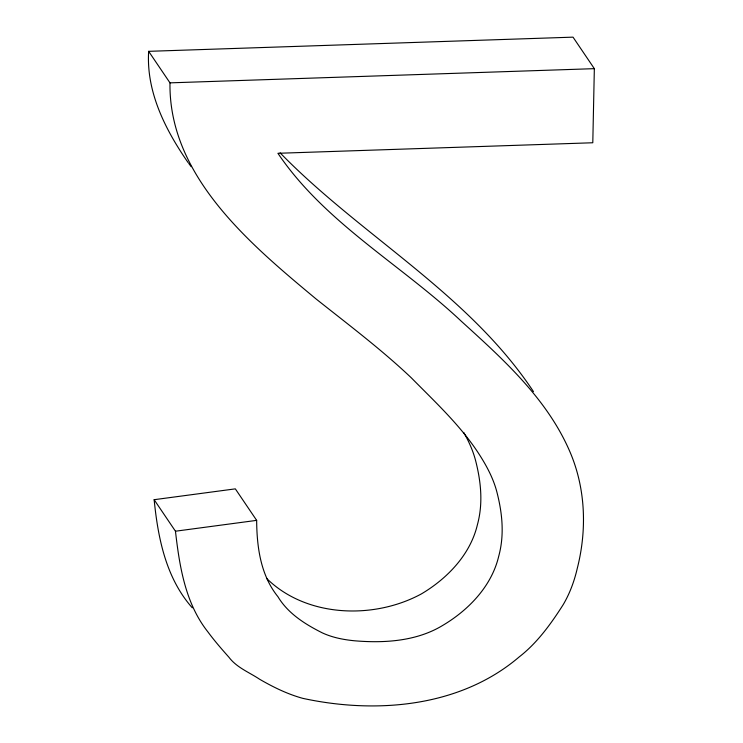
<?xml version="1.0" encoding="UTF-8"?>
<svg xmlns="http://www.w3.org/2000/svg" width="743" height="743" viewBox="0 0 743 743"><rect width="100%" height="100%" fill="white"/><g stroke="black" fill="none" stroke-linecap="round" stroke-linejoin="round"><path stroke-width="1.11" d="M148.656 51.332L169.98 82.854C168.624 176.249 250.41 244.308 315.933 298.844C348.207 324.505 381.252 349.34 411.223 377.732C436.317 403.198 463.158 427.875 481.882 458.607C488.29 469.074 493.844 480.21 496.918 492.145C502.361 513.32 504.543 535.044 498.683 556.386C491.606 586.264 468.517 610.096 442.791 625.374C416.628 641.311 384.289 643.317 354.532 640.782C343.535 639.704 332.493 637.578 322.406 632.915C305.187 624.269 288.061 613.588 277.938 596.713C260.598 575.277 256.855 547.043 256.651 520.369L235.336 488.857L154.145 499.695L175.459 531.217C179.509 566.305 185.304 603.427 207.938 631.949C214.439 640.772 221.637 649.038 228.909 657.211C236.673 667.595 249.258 672.313 259.771 679.343C273.378 687.21 287.643 694.203 302.847 698.364C376.088 714.19 460.112 707.345 519.181 656.933C537.217 642.964 551 623.814 563.222 604.616C569.825 593.416 574.339 581.1 577.255 568.46C587.128 529.759 585.707 488.17 569.705 451.27C546.783 398.35 503.057 359.166 461.236 321.171C401.071 264.564 324.83 222.816 277.91 153.29L592.793 142.758L594.344 68.662L573.029 37.15L148.656 51.332C146.092 92.011 165.568 130.183 188.165 162.661M175.459 531.217L256.651 520.369M169.98 82.854L594.344 68.662M280.12 152.863C360.968 235.884 468.517 293.448 533.483 391.626M192.288 607.811C165.93 578.156 157.98 537.96 154.145 499.695M266.598 578.398C306.46 617.684 374.063 619.681 421.476 593.861C447.202 578.574 470.282 554.752 477.368 524.874C483.229 503.531 481.037 481.798 475.604 460.623C473.031 450.704 468.777 441.305 463.716 432.426M188.768 163.46L191.183 166.673"/></g></svg>
